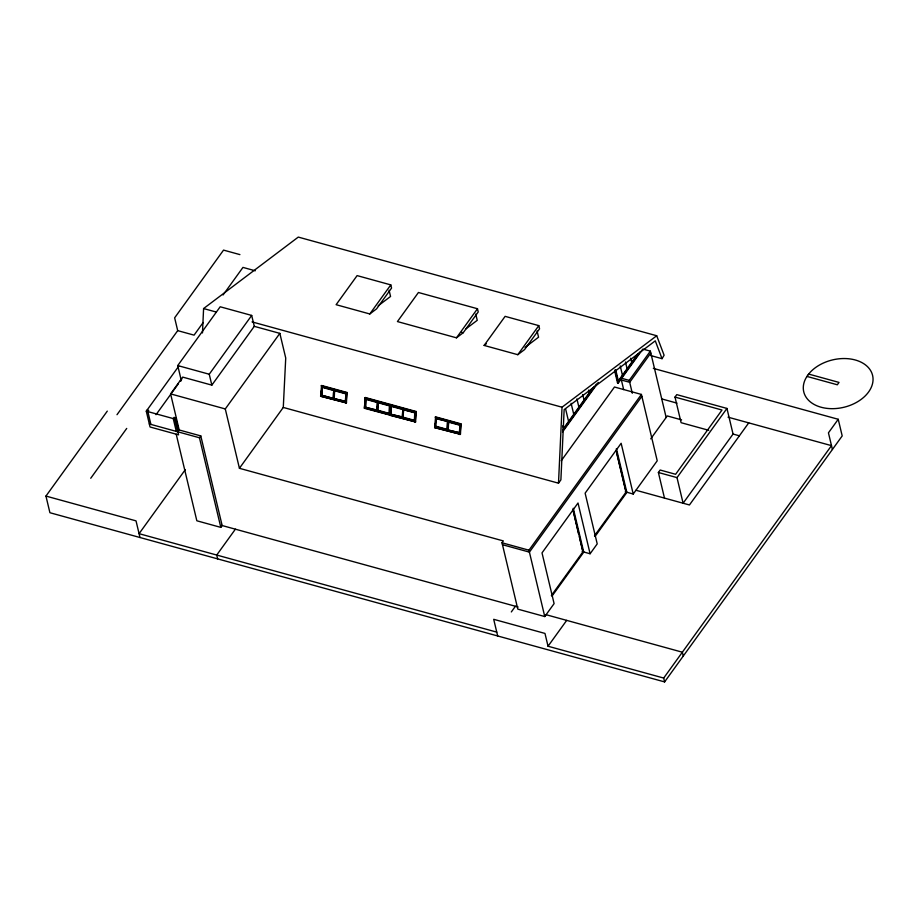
<?xml version="1.0" encoding="UTF-8"?>
<svg xmlns="http://www.w3.org/2000/svg" width="919" height="919" viewBox="0 0 919 919"><rect width="100%" height="100%" fill="white"/><g stroke="black" fill="none" stroke-linecap="round" stroke-linejoin="round"><path stroke-width="1.38" d="M202.467 332.931L203.593 308.554L298.284 237.091L656.706 335.745L664.104 355.239L662.036 358.674L650.744 355.561M662.036 358.674L655.281 340.846L564.151 409.621L560.889 479.867L558.499 483.187L283.282 407.439L285.729 358.019L279.847 333.367L254.287 326.337L251.691 315.435L220.192 306.774L177.735 365.567L181.365 380.765M320.616 396.227L321.57 385.475L346.934 392.459L346.452 402.913L320.616 396.227L346.452 402.913M321.087 395.928L321.328 390.701M321.478 395.181L332.954 398.341L321.478 395.181L322.305 386.956L332.517 389.771M321.937 394.883L322.305 386.956M332.954 398.341L333.792 390.127L333.608 394.079M333.758 398.559L334.596 390.345L346.072 393.504L345.705 401.419L333.758 398.559L345.705 401.419M334.229 398.26L334.596 390.345M345.234 401.718L346.072 393.504M345.981 403.2L346.934 392.459M364.395 408.277L365.348 397.525L416.077 411.482L415.595 421.936L364.395 408.277L365.348 397.525M365.257 407.232L365.624 399.305L377.1 402.465L376.733 410.391L365.257 407.232L377.204 410.092L377.387 406.129M365.728 406.933L366.095 399.007M377.904 402.694L389.392 405.853L389.024 413.768L377.537 410.609L378.375 402.396L388.588 405.199M377.537 410.609L378.375 402.396M389.61 410.827L389.863 405.555M390.621 414.205L391.448 405.991L402.936 409.15L402.568 417.077L390.621 414.205L402.568 417.077M391.08 413.906L391.448 405.991M402.097 417.364L402.936 409.15M415.032 416.491L414.377 420.753L402.901 417.594L403.269 409.667L415.216 412.539M402.901 417.594L403.74 409.369M414.377 420.753L414.756 412.826L403.269 409.667M415.124 422.235L416.077 411.482M434.641 427.611L435.595 416.858L460.959 423.843L460.465 434.296L434.641 427.611L459.132 433.929M435.112 427.312L435.284 423.395M447.346 421.798L446.979 429.724L435.491 426.565L435.859 418.639L447.817 421.511L447.507 428.105M435.491 426.565L436.33 418.34M447.783 429.943L448.621 421.729L460.097 424.888L459.73 432.803L447.783 429.943L459.73 432.803M448.254 429.644L448.621 421.729M459.259 433.102L460.097 424.888M459.994 434.584L460.959 423.843M558.499 483.187L562.026 407.209L656.706 335.745M653.329 368.393L838.231 419.282L842.195 435.928L664.598 681.909L49.913 512.722L45.95 496.076L107.293 411.115M117 414.699L177.7 330.633L174.644 317.825L223.547 250.106L239.916 254.609M90.74 478.259L126.719 428.426M203.179 322.512L194.07 335.136L177.7 330.633M223.076 294.965L242.961 267.406L255.252 270.795M176.299 431.39L173.254 418.582L174.128 417.375L175.69 417.8L174.805 419.018L178.585 434.848L150.05 426.99L146.282 411.161L178.745 366.199M177.861 431.815L179.194 429.977L170.601 393.895L182.709 377.112L211.841 385.13L254.287 326.337M156.023 414.699L178.47 383.602M180.135 381.305L181.79 378.996M211.841 385.13L209.245 374.24L251.691 315.435M176.207 434.193L196.838 520.786L220.813 527.38L199.457 437.766L200.79 435.916L179.194 429.977M582.968 551.791L590.101 553.755L578.017 503.015L542.015 552.882L554.1 603.622L544.76 616.546L517.811 609.136L502.015 542.784L503.348 540.935L239.422 468.299L225.281 408.944L279.847 333.367M185.351 469.586L139.079 533.675L496.754 632.123M239.422 468.299L283.282 407.439M369.806 313.965L390.793 284.89L357.112 275.608L336.113 304.694L369.806 313.965L376.56 308.864L391.563 288.084L390.793 284.89M220.813 527.38L222.145 525.542L200.79 435.916M235.39 529.183L216.723 555.042L217.642 558.89M456.479 337.824L477.478 308.738L418.432 292.495L397.433 321.57L456.479 337.824L463.233 332.724L478.236 311.943L477.478 308.738M484.118 345.429L505.117 316.354L538.798 325.625L539.556 328.818L524.554 349.599L517.799 354.7L484.118 345.429L486.369 343.729M517.799 354.7L538.798 325.625M592.881 387.784L563.427 428.576L562.773 425.819M562.623 430.551L594.168 386.853M563.129 430.299L596.431 384.153M562.566 431.919L598.269 382.465M637.878 353.746L617.798 381.569L618.567 381.787L640.336 351.632M561.233 460.752L614.478 387.014L641.416 394.435L657.223 460.787L633.225 494.031L625.253 491.78M642.657 349.289L618.292 383.028L617.511 382.821L638.716 353.447M632.306 393.275L629.239 380.386L650.353 351.138L643.22 349.174M650.813 353.057L629.699 382.304L621.382 380.018M544.76 616.546L528.953 550.205L641.416 394.435M641.876 396.353L529.413 552.124L502.463 544.703M511.32 611.939L515.421 606.264M708.756 430.299L681.105 422.694L675.005 397.088L676.775 394.63L726.952 408.438L733.052 434.055L683.104 503.233L677.004 477.616L726.952 408.438M650.732 438.857L667.274 415.939L681.576 419.88M551.377 595.523L582.991 551.733L573.019 509.896M594.49 535.8L626.103 492.01L616.132 450.172M551.997 596.109L583.737 552.158L573.284 508.276M595.11 536.386L626.85 492.435L616.396 448.552M590.101 553.755L597.212 543.899L585.127 493.17L621.141 443.291L633.225 494.031M664.483 498.098L658.383 472.492L660.164 470.034L675.614 474.284L722.012 410.023L675.005 397.088M664.598 681.909L663.69 678.061L548.034 646.229L566.701 620.371M748.732 422.866L689.445 504.968L635.948 490.252M838.231 419.282L828.444 432.838L832.407 449.483M663.69 678.061L831.488 445.646L728.032 417.169M378.157 305.82L390.552 296.458L389.07 290.232M465.967 328.83L477.237 320.317L475.755 314.08M525.025 347.405L538.557 337.193L537.075 330.966M390.713 404.509L389.759 415.25L415.595 421.936M808.697 374.079L839.024 382.419L837.324 384.785L806.997 376.434M461.453 332.23L463.233 332.724M629.239 380.386L620.922 378.088L623.668 389.61M661.783 398.938L676.97 403.119M733.052 434.055L739.393 435.801M203.593 308.554L216.045 311.978M252.036 321.891L562.026 407.209M658.383 472.492L677.004 477.616M321.099 385.773L346.463 392.758M364.889 397.824L415.606 411.781M435.124 417.157L460.488 424.141M367.37 399.363L376.296 401.821M437.605 418.696L446.542 421.155M321.845 387.255L333.321 390.414M334.125 390.644L345.601 393.803M390.989 406.29L402.465 409.449M448.15 422.028L459.626 425.187M378.008 410.311L389.495 413.47M403.372 417.295L414.848 420.454M435.962 426.267L447.45 429.426M366.199 408.346L388.898 414.595M177.735 365.567L209.245 374.24M626 492.193L626.85 492.435M170.601 393.895L225.281 408.944M147.155 409.954L148.717 410.379L147.844 411.597L150.888 424.394M146.282 411.161L174.805 419.018M149.326 423.969L199.457 437.766M582.129 551.503L582.991 551.733M582.876 551.917L583.737 552.158M502.015 542.784L528.953 550.205M221.605 525.392L518.086 606.999M546.093 614.708L682.357 652.203L683.276 656.051M45.95 496.076L136.023 520.866L139.998 537.512M650.353 351.138L666.16 417.479M630.721 358.215L631.698 362.304M625.471 362.017L627.068 368.726M620.222 365.865L622.427 375.147M615.753 369.955L618.567 381.787M615.121 369.737L618.292 383.028M615.282 371.058L617.476 380.259M614.662 370.851L617.511 382.821M616.844 453.802L625.667 490.826M588.539 390.127L589.205 392.884M582.738 394.515L584.047 400.018M576.925 398.903L578.89 407.163M571.113 403.28L573.743 414.297M565.633 409.047L568.585 421.43M572.847 509.275L578.625 534.088M579.372 536.707L582.554 550.55M548.034 646.229L544.978 633.432L493.698 619.314L497.673 635.959M175.69 417.8L178.734 430.609M807.744 375.228L805.779 378.387A35.381 24.353 -13.4 0 0 840.127 408.036A35.381 24.353 -13.4 0 0 868.903 368.174A35.381 24.353 -13.4 0 0 810.236 372.218L807.744 375.228"/></g></svg>
